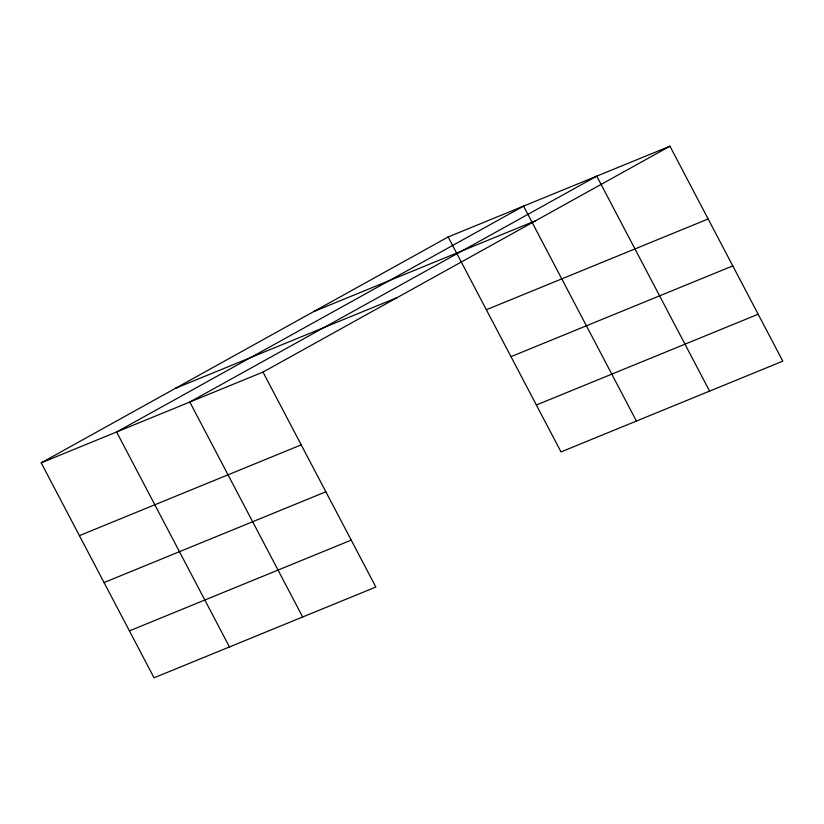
<?xml version="1.0" encoding="UTF-8"?>
<svg xmlns="http://www.w3.org/2000/svg" width="824" height="824" viewBox="0 0 824 824"><rect width="100%" height="100%" fill="white"/><g stroke="black" fill="none" stroke-linecap="round" stroke-linejoin="round"><path stroke-width="1.24" d="M41.2 462.841L263 372.077L375.857 587.038L154.057 677.802L41.2 462.841L448.143 236.962L669.943 146.198L782.8 361.159L561 451.923L448.143 236.962M263 372.077L669.943 146.198M313.851 311.503L535.651 220.739M175.491 388.3L397.292 297.536M486.356 309.742L708.156 218.978M510.993 356.658L732.794 265.894M79.413 535.631L301.213 444.867M536.373 404.996L758.173 314.232M104.051 582.547L325.841 491.784M129.419 630.885L351.22 540.122M709.608 391.101L596.751 176.151L189.808 402.03L302.666 616.991M636.416 421.054L523.559 206.103L116.606 431.982L229.463 646.943"/></g></svg>
